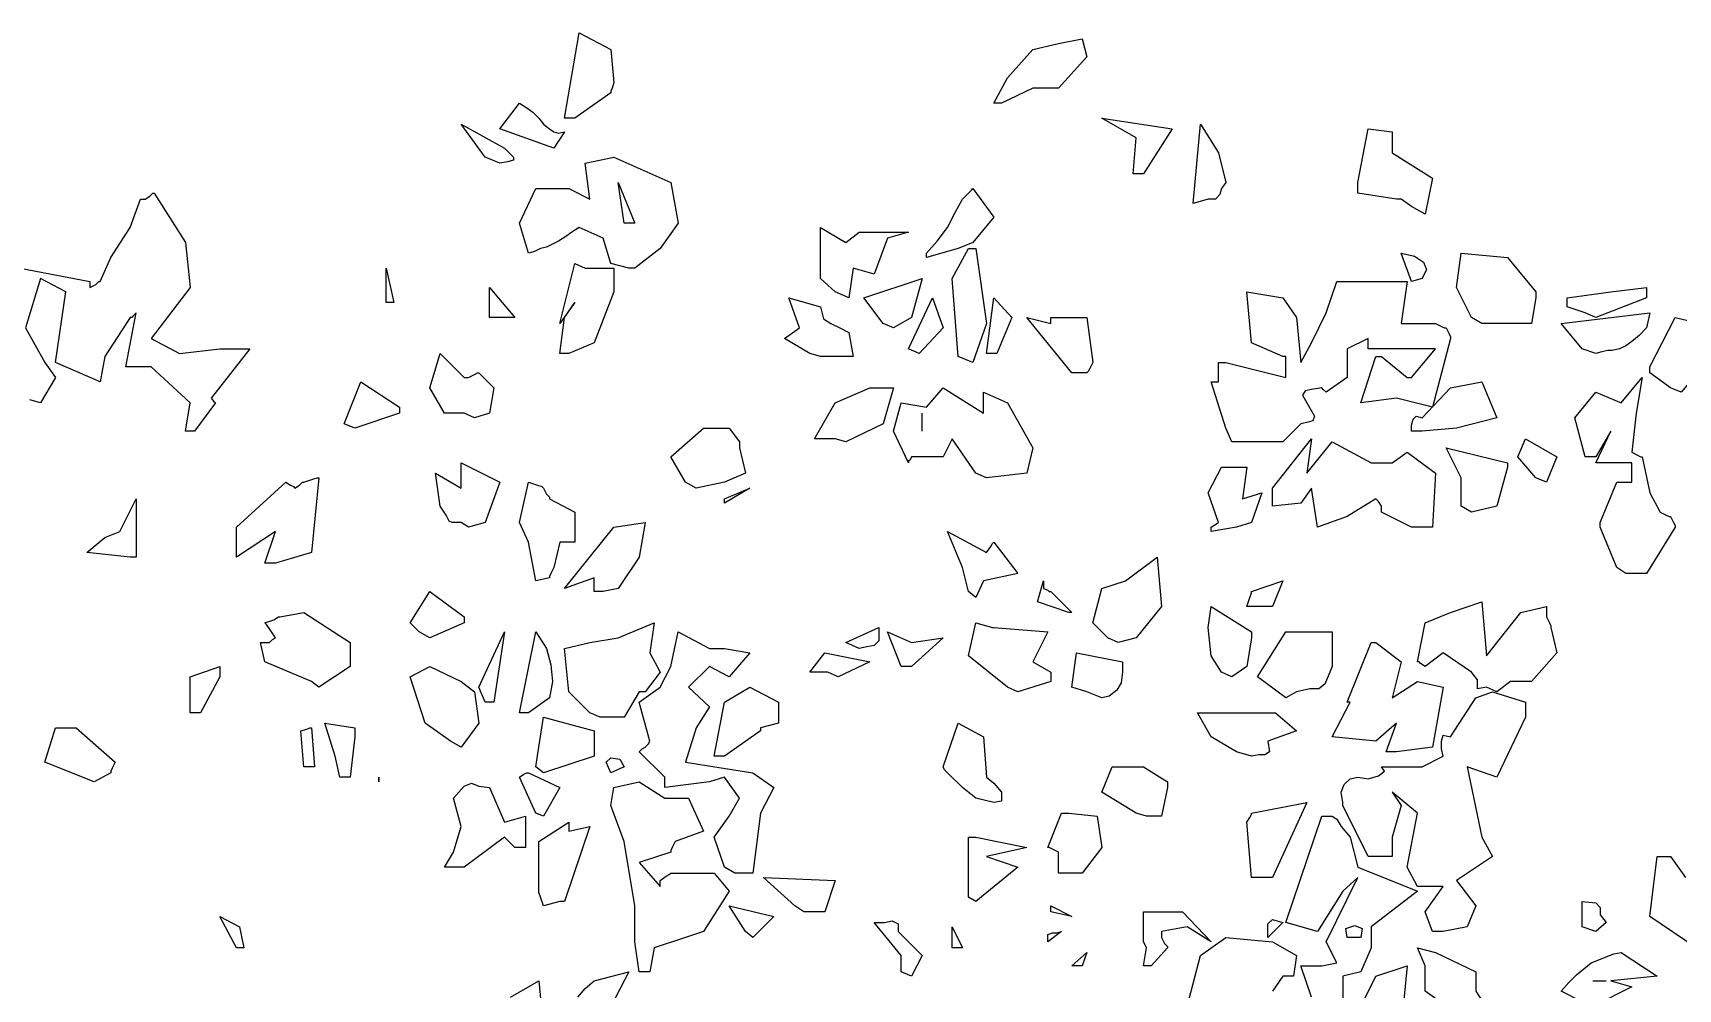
# Model space of a CAD drawing. Header units: millimetres. Extents: x 2810.5 to 2848.4, y 1624.4 to 1676.1.
# Drawn here: x 2826.741 to 2829.093, y 1662.523 to 1663.889 of the extents above; entities that cross this region are included whole.
import ezdxf

# ---------------------------------------------------------------- set-up
doc = ezdxf.new("R2010")
doc.units = ezdxf.units.MM
doc.layers.add('VERDE_ALBERI', color=104, linetype='Continuous')

msp = doc.modelspace()

# ---------------------------------------------------------------- linework, layer by layer
at = {"layer": 'VERDE_ALBERI', "linetype": 'ByBlock'}
for points in [[(2827.5006, 1663.7672), (2827.522, 1663.8891), (2827.5669, 1663.8656), (2827.5712, 1663.8185), (2827.5691, 1663.81), (2827.5669, 1663.8057), (2827.5669, 1663.8036), (2827.5669, 1663.8036), (2827.5155, 1663.7672), (2827.5006, 1663.7672)], [(2828.1146, 1663.7886), (2828.1339, 1663.825), (2828.1703, 1663.8656), (2828.2067, 1663.8742), (2828.2409, 1663.8806), (2828.2473, 1663.8549), (2828.2067, 1663.81), (2828.1703, 1663.81), (2828.1253, 1663.7886), (2828.1146, 1663.7886)], [(2827.4857, 1663.7243), (2827.4086, 1663.7522), (2827.4364, 1663.7886), (2827.4471, 1663.7821), (2827.4557, 1663.7757), (2827.4642, 1663.7672), (2827.4707, 1663.7586), (2827.4792, 1663.7522), (2827.4857, 1663.7479), (2827.4921, 1663.7457), (2827.5006, 1663.7479), (2827.4857, 1663.7243)], [(2827.3872, 1663.7115), (2827.3529, 1663.7586), (2827.415, 1663.7243), (2827.4278, 1663.7115), (2827.4278, 1663.7073), (2827.4193, 1663.7051), (2827.4086, 1663.703), (2827.3872, 1663.7115)], [(2828.3136, 1663.688), (2828.3179, 1663.7393), (2828.2687, 1663.7672), (2828.3693, 1663.7522), (2828.3286, 1663.688), (2828.3136, 1663.688)], [(2828.3993, 1663.6452), (2828.41, 1663.7586), (2828.4356, 1663.7179), (2828.4463, 1663.6752), (2828.4398, 1663.6666), (2828.4377, 1663.6581), (2828.4313, 1663.6516), (2828.4206, 1663.6516), (2828.3993, 1663.6452)], [(2828.6902, 1663.6516), (2828.6346, 1663.6602), (2828.6346, 1663.6688), (2828.6346, 1663.6731), (2828.6346, 1663.6752), (2828.6346, 1663.6752), (2828.6496, 1663.7522), (2828.6838, 1663.7479), (2828.6838, 1663.7179), (2828.7416, 1663.6816), (2828.7309, 1663.6302), (2828.7116, 1663.6409), (2828.6967, 1663.6516), (2828.6924, 1663.6516), (2828.6902, 1663.6516), (2828.6902, 1663.6516)], [(2827.5926, 1663.5532), (2827.5669, 1663.5596), (2827.5562, 1663.596), (2827.522, 1663.611), (2827.5113, 1663.6045), (2827.5027, 1663.5981), (2827.4921, 1663.5917), (2827.4835, 1663.5874), (2827.4749, 1663.5831), (2827.4664, 1663.581), (2827.4578, 1663.5767), (2827.4493, 1663.5746), (2827.4364, 1663.6174), (2827.46, 1663.6666), (2827.507, 1663.6666), (2827.5369, 1663.6516), (2827.5305, 1663.703), (2827.5712, 1663.7115), (2827.6526, 1663.6752), (2827.6633, 1663.6174), (2827.6376, 1663.581), (2827.6012, 1663.5532), (2827.5926, 1663.5532)], [(2826.9015, 1663.6516), (2826.9079, 1663.6559), (2826.9122, 1663.6602), (2826.9143, 1663.6602), (2826.9143, 1663.6602), (2826.9592, 1663.5896), (2826.9657, 1663.5254), (2826.91, 1663.4526), (2826.9507, 1663.4312), (2827.0084, 1663.4376), (2827.0512, 1663.4376), (2826.9956, 1663.367), (2826.9998, 1663.3627), (2827.002, 1663.3606), (2827.002, 1663.3606), (2826.9721, 1663.32), (2826.9592, 1663.32), (2826.9657, 1663.3606), (2826.91, 1663.412), (2826.8736, 1663.412), (2826.8886, 1663.489), (2826.8843, 1663.4847), (2826.8822, 1663.4826), (2826.8801, 1663.4826), (2826.8801, 1663.4826), (2826.8437, 1663.4269), (2826.8372, 1663.3905), (2826.7731, 1663.4184), (2826.788, 1663.519), (2826.7517, 1663.5382), (2826.7303, 1663.4676), (2826.7581, 1663.4184), (2826.7731, 1663.397), (2826.7517, 1663.3606), (2826.7367, 1663.3649)], [(2827.5862, 1663.6174), (2827.5776, 1663.6752), (2827.6012, 1663.6174), (2827.5862, 1663.6174)], [(2828.0184, 1663.5746), (2828.0333, 1663.5917), (2828.0483, 1663.611), (2828.059, 1663.6324), (2828.0697, 1663.6516), (2828.0782, 1663.6602), (2828.0825, 1663.6645), (2828.0846, 1663.6666), (2828.0846, 1663.6666), (2828.1146, 1663.626), (2828.0846, 1663.5896), (2828.0633, 1663.581), (2828.0184, 1663.5681), (2828.0184, 1663.5746)], [(2826.6875, 1663.5596), (2826.8222, 1663.5339), (2826.8222, 1663.5296), (2826.8222, 1663.5275), (2826.8222, 1663.5254), (2826.8222, 1663.5254), (2826.8308, 1663.5296), (2826.8351, 1663.5339), (2826.8372, 1663.5339), (2826.8372, 1663.5339), (2826.8522, 1663.5681), (2826.8801, 1663.611), (2826.895, 1663.6516), (2826.8993, 1663.6516), (2826.9015, 1663.6516), (2826.9015, 1663.6516)], [(2828.6902, 1663.6516), (2828.6902, 1663.6516), (2828.6902, 1663.6516), (2828.6902, 1663.6516)], [(2828.6902, 1663.6516), (2828.6902, 1663.6516), (2828.6902, 1663.6516)], [(2827.8879, 1663.519), (2827.8665, 1663.5382), (2827.8665, 1663.611), (2827.9028, 1663.5896), (2827.9221, 1663.6045), (2827.9563, 1663.6045), (2827.9927, 1663.6045), (2827.9627, 1663.596), (2827.9435, 1663.5446), (2827.9136, 1663.5532), (2827.9071, 1663.5104), (2827.8879, 1663.519)], [(2827.4942, 1663.4312), (2827.5006, 1663.4826), (2827.5155, 1663.504), (2827.4942, 1663.474), (2827.5155, 1663.5596), (2827.5305, 1663.5532), (2827.5712, 1663.5532), (2827.5712, 1663.519), (2827.5434, 1663.4462), (2827.507, 1663.4312), (2827.4942, 1663.4312)], [(2828.0633, 1663.4269), (2828.0548, 1663.5382), (2828.0782, 1663.581), (2828.0846, 1663.581), (2828.0868, 1663.581), (2828.0889, 1663.581), (2828.0889, 1663.581), (2828.1039, 1663.474), (2828.0846, 1663.4184), (2828.0633, 1663.4269)], [(2828.7116, 1663.5339), (2828.6967, 1663.5746), (2828.7159, 1663.5703), (2828.7288, 1663.5617), (2828.7331, 1663.551), (2828.7266, 1663.5382), (2828.7116, 1663.5339), (2828.7116, 1663.5339)], [(2828.7972, 1663.4826), (2828.7759, 1663.5254), (2828.7823, 1663.5746), (2828.8486, 1663.5681), (2828.8892, 1663.519), (2828.8892, 1663.5147), (2828.8892, 1663.5126), (2828.8892, 1663.5104), (2828.8892, 1663.5104), (2828.8828, 1663.474), (2828.8122, 1663.474), (2828.7972, 1663.4826)], [(2827.246, 1663.504), (2827.246, 1663.5532), (2827.2567, 1663.504), (2827.246, 1663.504)], [(2827.9563, 1663.474), (2827.9285, 1663.5104), (2828.0119, 1663.5382), (2827.997, 1663.4826), (2827.9713, 1663.4676), (2827.9563, 1663.474)], [(2827.415, 1663.4826), (2827.3936, 1663.4826), (2827.3936, 1663.5254), (2827.43, 1663.4826), (2827.4214, 1663.4826), (2827.4171, 1663.4826), (2827.415, 1663.4826)], [(2828.5276, 1663.4269), (2828.4827, 1663.4462), (2828.4762, 1663.519), (2828.5276, 1663.5104), (2828.5469, 1663.4826), (2828.5533, 1663.4184), (2828.5683, 1663.4462), (2828.5897, 1663.489), (2828.6046, 1663.5339), (2828.6389, 1663.5339), (2828.7052, 1663.5339), (2828.6967, 1663.474), (2828.7459, 1663.474), (2828.7545, 1663.4698), (2828.7587, 1663.4676), (2828.7609, 1663.4676), (2828.7609, 1663.4676), (2828.7652, 1663.4591), (2828.7673, 1663.4548), (2828.7673, 1663.4526), (2828.7673, 1663.4526), (2828.7416, 1663.3542), (2828.6902, 1663.367), (2828.6389, 1663.3606), (2828.6603, 1663.4269), (2828.6645, 1663.4269), (2828.6688, 1663.4269), (2828.6688, 1663.4269), (2828.7052, 1663.397), (2828.7095, 1663.397), (2828.7116, 1663.397), (2828.7116, 1663.397), (2828.7459, 1663.4376), (2828.7116, 1663.4376), (2828.6496, 1663.4376), (2828.6496, 1663.4462), (2828.6496, 1663.4505), (2828.6496, 1663.4526), (2828.6496, 1663.4526), (2828.6196, 1663.4376), (2828.6196, 1663.397), (2828.5897, 1663.3756), (2828.5854, 1663.3798), (2828.5833, 1663.382), (2828.5833, 1663.382), (2828.5683, 1663.3798), (2828.5597, 1663.3777), (2828.5555, 1663.3713), (2828.5619, 1663.3606), (2828.5726, 1663.3414), (2828.5704, 1663.335), (2828.564, 1663.3328), (2828.5533, 1663.3307), (2828.5276, 1663.305), (2828.4698, 1663.305), (2828.4548, 1663.305), (2828.4463, 1663.3243), (2828.4249, 1663.3905), (2828.4313, 1663.3905), (2828.4334, 1663.3905), (2828.4356, 1663.3905), (2828.4356, 1663.3905), (2828.4356, 1663.4184), (2828.442, 1663.4184), (2828.4441, 1663.4184), (2828.4463, 1663.4184), (2828.4463, 1663.4184), (2828.5319, 1663.397), (2828.5319, 1663.4269), (2828.5298, 1663.4269), (2828.5276, 1663.4269), (2828.5276, 1663.4269)], [(2828.7116, 1663.5339), (2828.7116, 1663.5339), (2828.7116, 1663.5339), (2828.7116, 1663.5339), (2828.7116, 1663.5339), (2828.7116, 1663.5339)], [(2828.7116, 1663.5339), (2828.7116, 1663.5339), (2828.7116, 1663.5339)], [(2828.9599, 1663.489), (2828.9342, 1663.4976), (2828.9342, 1663.504), (2828.9342, 1663.5083), (2828.9342, 1663.5104), (2828.9342, 1663.5104), (2828.9962, 1663.519), (2829.0476, 1663.5254), (2829.0476, 1663.5168), (2829.0476, 1663.5126), (2829.0476, 1663.5104), (2829.0476, 1663.5104), (2828.9748, 1663.4826), (2828.9599, 1663.489)], [(2827.8516, 1663.4312), (2827.8152, 1663.4526), (2827.8366, 1663.4676), (2827.8216, 1663.5104), (2827.8665, 1663.4976), (2827.8708, 1663.4805), (2827.8814, 1663.474), (2827.8943, 1663.4676), (2827.9071, 1663.4612), (2827.9136, 1663.4269), (2827.8665, 1663.4269), (2827.8516, 1663.4312)], [(2827.9927, 1663.4376), (2828.0269, 1663.5104), (2828.0419, 1663.4676), (2828.0077, 1663.4312), (2827.9927, 1663.4376), (2827.9927, 1663.4376)], [(2828.1039, 1663.4312), (2828.1146, 1663.5104), (2828.1403, 1663.4826), (2828.1189, 1663.4312), (2828.1039, 1663.4312)], [(2828.9556, 1663.4376), (2828.9256, 1663.474), (2829.0519, 1663.489), (2829.0476, 1663.4676), (2829.0369, 1663.4569), (2829.0262, 1663.4483), (2829.0176, 1663.4419), (2829.009, 1663.4376), (2828.9983, 1663.4355), (2828.9919, 1663.4355), (2828.9834, 1663.4334), (2828.9748, 1663.4312), (2828.9556, 1663.4376)], [(2827.415, 1663.4826), (2827.415, 1663.4826), (2827.415, 1663.4826), (2827.415, 1663.4826)], [(2827.415, 1663.4826), (2827.415, 1663.4826), (2827.415, 1663.4826)], [(2828.196, 1663.4826), (2828.2473, 1663.4826), (2828.2558, 1663.4184), (2828.2516, 1663.4098), (2828.2494, 1663.4055), (2828.2473, 1663.4034), (2828.2473, 1663.4034), (2828.2259, 1663.4034), (2828.1617, 1663.4826), (2828.196, 1663.474), (2828.196, 1663.4783), (2828.196, 1663.4826), (2828.196, 1663.4826)], [(2829.0519, 1663.412), (2829.0883, 1663.4826), (2829.1247, 1663.474), (2829.1247, 1663.4462), (2829.1332, 1663.4184), (2829.0968, 1663.3756), (2829.0818, 1663.382), (2829.0519, 1663.4034), (2829.0519, 1663.4077), (2829.0519, 1663.412), (2829.0519, 1663.412)], [(2827.3636, 1663.397), (2827.3722, 1663.4012), (2827.3765, 1663.4034), (2827.3786, 1663.4034), (2827.3786, 1663.4034), (2827.4, 1663.382), (2827.3936, 1663.3456), (2827.3722, 1663.3392), (2827.3572, 1663.3456), (2827.3294, 1663.3456), (2827.3081, 1663.382), (2827.323, 1663.4312), (2827.3572, 1663.397), (2827.3615, 1663.397), (2827.3636, 1663.397), (2827.3636, 1663.397)], [(2828.5276, 1663.4269), (2828.5276, 1663.4269), (2828.5276, 1663.4269), (2828.5276, 1663.4269)], [(2828.9812, 1663.1894), (2829.0048, 1663.2472), (2829.0262, 1663.2472), (2829.0262, 1663.275), (2828.9748, 1663.275), (2828.9962, 1663.32), (2828.9748, 1663.2836), (2828.9663, 1663.2836), (2828.962, 1663.2836), (2828.9599, 1663.2836), (2828.9599, 1663.2836), (2828.9449, 1663.3392), (2828.9748, 1663.3756), (2829.0112, 1663.3606), (2829.0412, 1663.397), (2829.0326, 1663.3456), (2829.0262, 1663.29), (2829.0347, 1663.2857), (2829.039, 1663.2836), (2829.0412, 1663.2836), (2829.0412, 1663.2836), (2829.0519, 1663.2322), (2829.0669, 1663.2044), (2829.0754, 1663.2001), (2829.0797, 1663.198), (2829.0818, 1663.198), (2829.0818, 1663.198), (2829.0861, 1663.1894), (2829.0883, 1663.1851), (2829.0883, 1663.183), (2829.0883, 1663.183), (2829.0476, 1663.1167), (2829.0176, 1663.1167), (2829.0048, 1663.1253), (2828.9812, 1663.183), (2828.9812, 1663.1872), (2828.9812, 1663.1894), (2828.9812, 1663.1894)], [(2827.186, 1663.3307), (2827.2096, 1663.3905), (2827.2652, 1663.3542), (2827.2652, 1663.3499), (2827.2652, 1663.3478), (2827.2652, 1663.3456), (2827.2652, 1663.3456), (2827.201, 1663.3243), (2827.186, 1663.3307), (2827.186, 1663.3307)], [(2827.8879, 1663.3093), (2827.858, 1663.3093), (2827.8879, 1663.3606), (2827.9371, 1663.382), (2827.9713, 1663.382), (2827.9563, 1663.3307), (2827.9028, 1663.305), (2827.8879, 1663.3093)], [(2828.0889, 1663.26), (2828.0548, 1663.3093), (2828.0419, 1663.2836), (2827.997, 1663.2836), (2827.9948, 1663.2793), (2827.9927, 1663.2772), (2827.9927, 1663.275), (2827.9927, 1663.275), (2827.9713, 1663.32), (2827.982, 1663.3606), (2828.0184, 1663.3542), (2828.0419, 1663.382), (2828.0996, 1663.3456), (2828.0996, 1663.3756), (2828.1339, 1663.3606), (2828.1703, 1663.2964), (2828.1617, 1663.26), (2828.1039, 1663.2536), (2828.0889, 1663.26)], [(2828.5833, 1663.382), (2828.5833, 1663.382), (2828.5833, 1663.382), (2828.5833, 1663.382)], [(2828.7116, 1663.32), (2828.7116, 1663.3286), (2828.7138, 1663.3371), (2828.7181, 1663.3414), (2828.7266, 1663.3392), (2828.7673, 1663.382), (2828.8122, 1663.3905), (2828.8336, 1663.3392), (2828.7759, 1663.3243), (2828.7266, 1663.32), (2828.7116, 1663.32)], [(2827.6739, 1663.2472), (2827.6526, 1663.2836), (2827.6996, 1663.3243), (2827.736, 1663.3243), (2827.7509, 1663.305), (2827.7509, 1663.3007), (2827.7509, 1663.2986), (2827.7509, 1663.2964), (2827.7509, 1663.2964), (2827.7595, 1663.26), (2827.7295, 1663.2472), (2827.6889, 1663.2386), (2827.6739, 1663.2472)], [(2828.0119, 1663.32), (2828.0119, 1663.3456)], [(2828.6688, 1663.2129), (2828.6645, 1663.2194), (2828.6624, 1663.2215), (2828.6603, 1663.2236), (2828.6603, 1663.2236), (2828.6196, 1663.198), (2828.5769, 1663.183), (2828.5683, 1663.2386), (2828.5533, 1663.2172), (2828.5126, 1663.2129), (2828.5126, 1663.2386), (2828.5683, 1663.3093), (2828.5619, 1663.26), (2828.5982, 1663.305), (2828.6538, 1663.275), (2828.6838, 1663.275), (2828.7052, 1663.29), (2828.7459, 1663.26), (2828.7416, 1663.183), (2828.7266, 1663.183), (2828.7116, 1663.183), (2828.6688, 1663.2044), (2828.6688, 1663.2087), (2828.6688, 1663.2129), (2828.6688, 1663.2129)], [(2828.8892, 1663.2536), (2828.8636, 1663.2836), (2828.8743, 1663.3093), (2828.9192, 1663.2836), (2828.9042, 1663.2472), (2828.8892, 1663.2536)], [(2828.7823, 1663.2129), (2828.7823, 1663.2536), (2828.7609, 1663.2964), (2828.8486, 1663.275), (2828.8486, 1663.2707), (2828.8486, 1663.2686), (2828.8486, 1663.2686), (2828.8336, 1663.2129), (2828.7972, 1663.2044), (2828.7823, 1663.2129), (2828.7823, 1663.2129)], [(2827.0726, 1663.1317), (2827.0876, 1663.1766), (2827.032, 1663.1402), (2827.032, 1663.183), (2827.1026, 1663.2472), (2827.109, 1663.2429), (2827.1133, 1663.2408), (2827.1155, 1663.2386), (2827.1155, 1663.2386), (2827.1219, 1663.2429), (2827.1262, 1663.2472), (2827.1283, 1663.2472), (2827.1283, 1663.2472), (2827.1411, 1663.2515), (2827.1475, 1663.2536), (2827.1497, 1663.2536), (2827.1497, 1663.2536), (2827.139, 1663.1467), (2827.0876, 1663.1317), (2827.0726, 1663.1317)], [(2827.3529, 1663.1894), (2827.3401, 1663.1894), (2827.3358, 1663.1915), (2827.3315, 1663.2001), (2827.323, 1663.2129), (2827.3166, 1663.26), (2827.3529, 1663.2386), (2827.3529, 1663.275), (2827.4086, 1663.2472), (2827.3872, 1663.1894), (2827.3636, 1663.183), (2827.3529, 1663.1894)], [(2828.4249, 1663.183), (2828.4356, 1663.1894), (2828.4206, 1663.2322), (2828.4398, 1663.2686), (2828.4762, 1663.2686), (2828.4698, 1663.2236), (2828.4976, 1663.2322), (2828.4827, 1663.1894), (2828.4612, 1663.183), (2828.4249, 1663.1766), (2828.4249, 1663.183)], [(2827.46, 1663.106), (2827.4493, 1663.1616), (2827.4364, 1663.1894), (2827.4493, 1663.2472), (2827.4621, 1663.2429), (2827.4685, 1663.2408), (2827.4707, 1663.2386), (2827.4707, 1663.2386), (2827.4749, 1663.2301), (2827.4792, 1663.2258), (2827.4792, 1663.2236), (2827.4792, 1663.2236), (2827.5155, 1663.2044), (2827.5155, 1663.1616), (2827.5027, 1663.1616), (2827.4963, 1663.1616), (2827.4942, 1663.1616), (2827.4942, 1663.1616), (2827.4857, 1663.1253), (2827.4814, 1663.1167), (2827.4792, 1663.1124), (2827.4792, 1663.1103), (2827.4792, 1663.1103), (2827.46, 1663.106)], [(2827.7295, 1663.2236), (2827.7659, 1663.2386), (2827.7295, 1663.2172), (2827.7295, 1663.2236)], [(2826.8801, 1663.1402), (2826.818, 1663.1467), (2826.8437, 1663.168), (2826.8651, 1663.1766), (2826.8886, 1663.2236), (2826.8886, 1663.1402), (2826.8801, 1663.1402)], [(2828.6688, 1663.2129), (2828.6688, 1663.2129), (2828.6688, 1663.2129), (2828.6688, 1663.2129)], [(2828.6688, 1663.2129), (2828.6688, 1663.2129), (2828.6688, 1663.2129)], [(2828.7823, 1663.2129), (2828.7823, 1663.2129), (2828.7823, 1663.2129), (2828.7823, 1663.2129), (2828.7823, 1663.2129), (2828.7823, 1663.2129)], [(2827.5434, 1663.091), (2827.5434, 1663.1103), (2827.5006, 1663.0953), (2827.5712, 1663.183), (2827.6162, 1663.1894), (2827.6076, 1663.1402), (2827.5776, 1663.0953), (2827.5562, 1663.091), (2827.5434, 1663.091)], [(2828.0782, 1663.091), (2828.0697, 1663.1253), (2828.0483, 1663.1766), (2828.1039, 1663.1467), (2828.1103, 1663.1552), (2828.1125, 1663.1595), (2828.1146, 1663.1616), (2828.1146, 1663.1616), (2828.1489, 1663.1167), (2828.0996, 1663.106), (2828.0889, 1663.0824), (2828.0782, 1663.091)], [(2828.2772, 1663.0246), (2828.2558, 1663.046), (2828.2687, 1663.0953), (2828.3029, 1663.106), (2828.3479, 1663.1402), (2828.3543, 1663.0696), (2828.3179, 1663.0246), (2828.2922, 1663.0182), (2828.2772, 1663.0246)], [(2827.2931, 1663.0332), (2827.2802, 1663.046), (2827.3081, 1663.091), (2827.3572, 1663.0546), (2827.3572, 1663.0503), (2827.3572, 1663.0482), (2827.3572, 1663.046), (2827.3572, 1663.046), (2827.3081, 1663.0246), (2827.2931, 1663.0332)], [(2828.2217, 1663.061), (2828.1767, 1663.076), (2828.1853, 1663.106), (2828.1853, 1663.0996), (2828.1853, 1663.0974), (2828.1853, 1663.0953), (2828.1853, 1663.0953), (2828.1917, 1663.0931), (2828.1938, 1663.091), (2828.196, 1663.091), (2828.196, 1663.091), (2828.2259, 1663.061), (2828.2217, 1663.061)], [(2828.4976, 1663.0696), (2828.4762, 1663.0696), (2828.4805, 1663.0824), (2828.4827, 1663.0889), (2828.4827, 1663.091), (2828.4827, 1663.091), (2828.5276, 1663.106), (2828.5126, 1663.0696), (2828.4976, 1663.0696)], [(2828.4398, 1662.9755), (2828.4249, 1662.999), (2828.4206, 1663.0396), (2828.4249, 1663.0696), (2828.4827, 1663.0332), (2828.4827, 1663.0289), (2828.4827, 1663.0268), (2828.4827, 1663.0246), (2828.4827, 1663.0246), (2828.4762, 1662.984), (2828.4548, 1662.9691), (2828.4398, 1662.9755)], [(2828.8186, 1662.9541), (2828.8058, 1662.9519), (2828.8058, 1662.9584), (2828.8058, 1662.9648), (2828.7972, 1662.9755), (2828.7566, 1663.0032), (2828.7309, 1662.984), (2828.7245, 1662.9883), (2828.7224, 1662.9904), (2828.7202, 1662.9904), (2828.7202, 1662.9904), (2828.7309, 1663.046), (2828.7673, 1663.061), (2828.8122, 1663.076), (2828.8186, 1662.999), (2828.8678, 1663.061), (2828.9042, 1663.0696), (2828.9042, 1663.061), (2828.9042, 1663.0567), (2828.9042, 1663.0546), (2828.9042, 1663.0546), (2828.9085, 1663.046), (2828.9107, 1663.0418), (2828.9107, 1663.0396), (2828.9107, 1663.0396), (2828.9192, 1663.0032), (2828.8828, 1662.9626), (2828.8529, 1662.9626), (2828.8336, 1662.9477), (2828.8186, 1662.9541)], [(2827.0876, 1663.0246), (2827.0791, 1663.0375), (2827.0748, 1663.0439), (2827.0726, 1663.046), (2827.0726, 1663.046), (2827.0855, 1663.0503), (2827.0919, 1663.0546), (2827.0941, 1663.0546), (2827.0941, 1663.0546), (2827.1283, 1663.061), (2827.1946, 1663.0182), (2827.1946, 1662.984), (2827.1497, 1662.9541), (2827.139, 1662.9626), (2827.0726, 1662.9904), (2827.0662, 1663.0182), (2827.0726, 1663.0182), (2827.0769, 1663.0182), (2827.0791, 1663.0182), (2827.0791, 1663.0182), (2827.0833, 1663.0225), (2827.0876, 1663.0246), (2827.0876, 1663.0246)], [(2827.5369, 1662.9177), (2827.507, 1662.9477), (2827.5006, 1663.0096), (2827.5369, 1663.0182), (2827.5776, 1663.0246), (2827.629, 1663.046), (2827.6226, 1663.0032), (2827.6376, 1662.9755), (2827.6162, 1662.9477), (2827.6119, 1662.9477), (2827.6097, 1662.9477), (2827.6076, 1662.9477), (2827.6076, 1662.9477), (2827.5862, 1662.9113), (2827.5519, 1662.9113), (2827.5369, 1662.9177)], [(2828.1339, 1662.9541), (2828.0782, 1662.999), (2828.0889, 1663.046), (2828.1039, 1663.0418), (2828.1125, 1663.0396), (2828.1146, 1663.0396), (2828.1146, 1663.0396), (2828.1917, 1663.0332), (2828.1703, 1662.9904), (2828.196, 1662.9755), (2828.196, 1662.9691), (2828.196, 1662.9648), (2828.196, 1662.9626), (2828.196, 1662.9626), (2828.1489, 1662.9477), (2828.1339, 1662.9541), (2828.1339, 1662.9541)], [(2827.0876, 1663.0246), (2827.0876, 1663.0246), (2827.0876, 1663.0246), (2827.0876, 1663.0246)], [(2827.0876, 1663.0246), (2827.0876, 1663.0246), (2827.0876, 1663.0246)], [(2827.3872, 1662.9327), (2827.3786, 1662.9541), (2827.415, 1663.0332), (2827.4, 1662.9327), (2827.3872, 1662.9327)], [(2827.4364, 1662.9177), (2827.46, 1663.0332), (2827.4749, 1663.0096), (2827.4814, 1662.9862), (2827.4835, 1662.9626), (2827.4792, 1662.9391), (2827.4493, 1662.9177), (2827.4364, 1662.9177), (2827.4364, 1662.9177)], [(2827.7295, 1662.6973), (2827.7145, 1662.7401), (2827.736, 1662.7701), (2827.7509, 1662.7957), (2827.7295, 1662.8256), (2827.7081, 1662.8192), (2827.644, 1662.8107), (2827.644, 1662.8192), (2827.644, 1662.8235), (2827.644, 1662.8256), (2827.644, 1662.8256), (2827.6076, 1662.862), (2827.6119, 1662.8663), (2827.6162, 1662.8684), (2827.6162, 1662.8684), (2827.6204, 1662.8727), (2827.6226, 1662.877), (2827.6226, 1662.877), (2827.6076, 1662.9327), (2827.6376, 1662.9541), (2827.6526, 1662.984), (2827.6633, 1663.0332), (2827.7081, 1663.0096), (2827.7295, 1663.0096), (2827.7659, 1663.0032), (2827.736, 1662.9691), (2827.7081, 1662.984), (2827.6782, 1662.9541), (2827.7081, 1662.9262), (2827.6889, 1662.8963), (2827.6739, 1662.847), (2827.7702, 1662.832), (2827.8002, 1662.8107), (2827.7809, 1662.7743), (2827.7702, 1662.6887), (2827.7445, 1662.6887), (2827.7295, 1662.6973), (2827.7295, 1662.6973)], [(2827.9028, 1663.0182), (2827.9499, 1663.0396), (2827.9499, 1663.0203), (2827.9435, 1663.0139), (2827.9328, 1663.0118), (2827.9221, 1663.0096), (2827.9028, 1663.0182), (2827.9028, 1663.0182)], [(2827.982, 1662.984), (2827.9627, 1663.0332), (2827.997, 1663.0182), (2828.0419, 1663.0246), (2827.997, 1662.984), (2827.982, 1662.984)], [(2828.5426, 1663.0332), (2828.5982, 1663.0332), (2828.5982, 1662.984), (2828.5876, 1662.9584), (2828.579, 1662.9519), (2828.5662, 1662.9519), (2828.5469, 1662.9477), (2828.5319, 1662.9391), (2828.4912, 1662.9691), (2828.5319, 1663.0332), (2828.5383, 1663.0332), (2828.5405, 1663.0332), (2828.5426, 1663.0332)], [(2828.6196, 1662.9327), (2828.6538, 1663.0182), (2828.6581, 1663.0182), (2828.6603, 1663.0182), (2828.6603, 1663.0182), (2828.6967, 1662.9904), (2828.6838, 1662.9391), (2828.7202, 1662.9626), (2828.7566, 1662.9541), (2828.7416, 1662.8684), (2828.6902, 1662.862), (2828.6752, 1662.862), (2828.6902, 1662.9027), (2828.6603, 1662.877), (2828.5982, 1662.8834), (2828.6239, 1662.9327), (2828.6217, 1662.9327), (2828.6196, 1662.9327), (2828.6196, 1662.9327)], [(2827.8772, 1662.9755), (2827.8516, 1662.9755), (2827.8729, 1663.0032), (2827.9371, 1662.9904), (2827.8921, 1662.9691), (2827.8772, 1662.9755)], [(2828.2473, 1662.9477), (2828.2259, 1662.9541), (2828.2324, 1663.0032), (2828.2986, 1662.9904), (2828.2986, 1662.9819), (2828.2986, 1662.9776), (2828.2986, 1662.9755), (2828.2986, 1662.9755), (2828.2965, 1662.9605), (2828.2901, 1662.9498), (2828.2794, 1662.9412), (2828.2687, 1662.9391), (2828.2473, 1662.9477)], [(2826.9657, 1662.9177), (2826.9657, 1662.9691), (2827.0084, 1662.984), (2827.0084, 1662.9755), (2827.0084, 1662.9712), (2827.0084, 1662.9691), (2827.0084, 1662.9691), (2826.9806, 1662.9177), (2826.9657, 1662.9177)], [(2827.3379, 1662.877), (2827.3016, 1662.9027), (2827.2802, 1662.9691), (2827.3081, 1662.984), (2827.3529, 1662.9626), (2827.3722, 1662.9477), (2827.3786, 1662.9027), (2827.3529, 1662.8684), (2827.3379, 1662.877)], [(2827.7809, 1662.892), (2827.7295, 1662.8556), (2827.7145, 1662.8556), (2827.7295, 1662.9327), (2827.7659, 1662.9541), (2827.8066, 1662.9327), (2827.8066, 1662.9027), (2827.7809, 1662.8963), (2827.7809, 1662.8941), (2827.7809, 1662.892), (2827.7809, 1662.892)], [(2828.1339, 1662.9541), (2828.1339, 1662.9541), (2828.1339, 1662.9541), (2828.1339, 1662.9541), (2828.1339, 1662.9541), (2828.1339, 1662.9541)], [(2828.1339, 1662.9541), (2828.1339, 1662.9541), (2828.1339, 1662.9541)], [(2828.6132, 1662.7893), (2828.611, 1662.8043), (2828.6153, 1662.815), (2828.6239, 1662.8235), (2828.6346, 1662.8256), (2828.6496, 1662.8235), (2828.6645, 1662.8278), (2828.6731, 1662.8342), (2828.6688, 1662.8406), (2828.7266, 1662.8406), (2828.7566, 1662.8556), (2828.7545, 1662.8663), (2828.7545, 1662.877), (2828.7566, 1662.8856), (2828.7673, 1662.8834), (2828.8036, 1662.9391), (2828.8272, 1662.9477), (2828.8743, 1662.9327), (2828.8743, 1662.9113), (2828.8336, 1662.8256), (2828.7908, 1662.8406), (2828.8122, 1662.7401), (2828.8272, 1662.7122), (2828.7759, 1662.678), (2828.8036, 1662.6416), (2828.7908, 1662.6117), (2828.7566, 1662.6053), (2828.7416, 1662.6053), (2828.7309, 1662.6331), (2828.7566, 1662.6694), (2828.7202, 1662.6694), (2828.7052, 1662.6973), (2828.7202, 1662.7743), (2828.6838, 1662.8043), (2828.6967, 1662.785), (2828.6838, 1662.7401), (2828.6838, 1662.7122), (2828.6496, 1662.7122), (2828.6132, 1662.785), (2828.6132, 1662.7872), (2828.6132, 1662.7893), (2828.6132, 1662.7893)], [(2827.1796, 1662.8256), (2827.1732, 1662.8556), (2827.1582, 1662.9027), (2827.201, 1662.8963), (2827.201, 1662.8898), (2827.201, 1662.8856), (2827.201, 1662.8834), (2827.201, 1662.8834), (2827.1946, 1662.8256), (2827.1796, 1662.8256)], [(2827.46, 1662.8406), (2827.4642, 1662.8684), (2827.4707, 1662.9113), (2827.5434, 1662.892), (2827.5434, 1662.8556), (2827.4707, 1662.832), (2827.46, 1662.8406)], [(2828.0419, 1662.8406), (2828.0633, 1662.9027), (2828.0996, 1662.8834), (2828.1039, 1662.8256), (2828.1146, 1662.8171), (2828.1253, 1662.8043), (2828.1253, 1662.7915), (2828.1146, 1662.7893), (2828.0889, 1662.7957), (2828.0697, 1662.8107), (2828.0483, 1662.832), (2828.0441, 1662.8363), (2828.0419, 1662.8406), (2828.0419, 1662.8406)], [(2828.4612, 1662.862), (2828.4249, 1662.8834), (2828.4057, 1662.9177), (2828.5169, 1662.9177), (2828.5469, 1662.892), (2828.5062, 1662.877), (2828.5084, 1662.862), (2828.5019, 1662.8577), (2828.4934, 1662.8577), (2828.4827, 1662.8556), (2828.4612, 1662.862)], [(2826.8287, 1662.8192), (2826.7581, 1662.847), (2826.7731, 1662.8963), (2826.803, 1662.8963), (2826.8586, 1662.847), (2826.8544, 1662.8385), (2826.8522, 1662.8342), (2826.8522, 1662.832), (2826.8522, 1662.832), (2826.8287, 1662.8192)], [(2827.1283, 1662.8406), (2827.124, 1662.892), (2827.1326, 1662.8941), (2827.1369, 1662.8963), (2827.139, 1662.8963), (2827.139, 1662.8963), (2827.1433, 1662.8406), (2827.1283, 1662.8406)], [(2827.6226, 1662.877), (2827.6226, 1662.877), (2827.6226, 1662.877), (2827.6226, 1662.877)], [(2827.7809, 1662.892), (2827.7809, 1662.892), (2827.7809, 1662.892), (2827.7809, 1662.892)], [(2827.7809, 1662.892), (2827.7809, 1662.892), (2827.7809, 1662.892)], [(2827.5669, 1662.832), (2827.5605, 1662.847), (2827.5669, 1662.8535), (2827.5798, 1662.8513), (2827.5862, 1662.8406), (2827.5669, 1662.832)], [(2827.46, 1662.7743), (2827.4364, 1662.8256), (2827.4428, 1662.8299), (2827.4471, 1662.832), (2827.4493, 1662.832), (2827.4493, 1662.832), (2827.4942, 1662.8107), (2827.4707, 1662.7701), (2827.46, 1662.7743)], [(2828.3179, 1662.7743), (2828.2687, 1662.8043), (2828.2836, 1662.8406), (2828.3286, 1662.8406), (2828.3629, 1662.8192), (2828.3629, 1662.815), (2828.3629, 1662.8128), (2828.3629, 1662.8107), (2828.3629, 1662.8107), (2828.3543, 1662.7701), (2828.3329, 1662.7701), (2828.3179, 1662.7743)], [(2827.2353, 1662.8256), (2827.2353, 1662.8192), (2827.2353, 1662.8256)], [(2827.3529, 1662.6973), (2827.3294, 1662.6973), (2827.3422, 1662.7187), (2827.3529, 1662.7551), (2827.3422, 1662.7957), (2827.3572, 1662.8128), (2827.3679, 1662.8171), (2827.3786, 1662.8128), (2827.3936, 1662.8107), (2827.415, 1662.7615), (2827.445, 1662.7701), (2827.445, 1662.7251), (2827.4364, 1662.7251), (2827.4321, 1662.7251), (2827.43, 1662.7251), (2827.43, 1662.7251), (2827.4214, 1662.7337), (2827.4171, 1662.7379), (2827.415, 1662.7401), (2827.415, 1662.7401), (2827.3572, 1662.6973), (2827.3551, 1662.6973), (2827.3529, 1662.6973)], [(2827.6376, 1662.678), (2827.6461, 1662.6844), (2827.6504, 1662.6866), (2827.6526, 1662.6887), (2827.6526, 1662.6887), (2827.7145, 1662.6887), (2827.736, 1662.663), (2827.6996, 1662.6053), (2827.6739, 1662.5967), (2827.629, 1662.5817), (2827.6226, 1662.5475), (2827.6076, 1662.5475), (2827.6012, 1662.5903), (2827.6012, 1662.6416), (2827.5862, 1662.7337), (2827.5669, 1662.785), (2827.5712, 1662.8107), (2827.6076, 1662.8192), (2827.644, 1662.7957), (2827.6782, 1662.7957), (2827.6996, 1662.7486), (2827.659, 1662.7337), (2827.6547, 1662.7251), (2827.6526, 1662.7208), (2827.6526, 1662.7187), (2827.6526, 1662.7187), (2827.6076, 1662.7037), (2827.6376, 1662.6694), (2827.6376, 1662.6737), (2827.6376, 1662.678), (2827.6376, 1662.678)], [(2828.5062, 1662.6823), (2828.4827, 1662.6823), (2828.4762, 1662.7615), (2828.4805, 1662.7679), (2828.4827, 1662.7722), (2828.4827, 1662.7743), (2828.4827, 1662.7743), (2828.5619, 1662.7893), (2828.5126, 1662.6823), (2828.5084, 1662.6823), (2828.5062, 1662.6823)], [(2828.6132, 1662.7893), (2828.6132, 1662.7893), (2828.6132, 1662.7893), (2828.6132, 1662.7893)], [(2828.6132, 1662.7893), (2828.6132, 1662.7893), (2828.6132, 1662.7893)], [(2827.4707, 1662.6416), (2827.4664, 1662.6544), (2827.4642, 1662.6609), (2827.4642, 1662.663), (2827.4642, 1662.7337), (2827.507, 1662.7615), (2827.507, 1662.7551), (2827.507, 1662.7508), (2827.507, 1662.7486), (2827.507, 1662.7486), (2827.5369, 1662.7551), (2827.5006, 1662.648), (2827.4963, 1662.648), (2827.4942, 1662.648), (2827.4942, 1662.648), (2827.4707, 1662.6416), (2827.4707, 1662.6416)], [(2828.2067, 1662.6887), (2828.2067, 1662.7187), (2828.1981, 1662.723), (2828.1938, 1662.7251), (2828.1917, 1662.7251), (2828.1917, 1662.7251), (2828.211, 1662.7743), (2828.2174, 1662.7743), (2828.2195, 1662.7743), (2828.2217, 1662.7743), (2828.2217, 1662.7743), (2828.2622, 1662.7701), (2828.2687, 1662.7251), (2828.2409, 1662.6887), (2828.2217, 1662.6887), (2828.2067, 1662.6887)], [(2828.5683, 1662.5111), (2828.5533, 1662.5561), (2828.5833, 1662.5561), (2828.6046, 1662.5603), (2828.5897, 1662.5903), (2828.6346, 1662.6823), (2828.6132, 1662.663), (2828.5769, 1662.6053), (2828.5319, 1662.6181), (2828.5833, 1662.7701), (2828.5982, 1662.7701), (2828.6046, 1662.7658), (2828.611, 1662.7551), (2828.6239, 1662.7401), (2828.6346, 1662.6973), (2828.7202, 1662.663), (2828.6538, 1662.6117), (2828.6538, 1662.5817), (2828.6389, 1662.5475), (2828.6132, 1662.5411), (2828.6132, 1662.4982)], [(2828.0782, 1662.6544), (2828.0782, 1662.6887), (2828.0782, 1662.7401), (2828.0846, 1662.7401), (2828.0868, 1662.7401), (2828.0889, 1662.7401), (2828.0889, 1662.7401), (2828.1617, 1662.7251), (2828.1039, 1662.7122), (2828.1489, 1662.6973), (2828.0889, 1662.648), (2828.0782, 1662.6544)], [(2829.1182, 1662.5817), (2829.0519, 1662.6267), (2829.0626, 1662.7122), (2829.0733, 1662.7122), (2829.0797, 1662.7122), (2829.0818, 1662.7122), (2829.0818, 1662.7122), (2829.1032, 1662.6823)], [(2827.3529, 1662.6973), (2827.3529, 1662.6973), (2827.3529, 1662.6973), (2827.3529, 1662.6973), (2827.3529, 1662.6973)], [(2827.3529, 1662.6973), (2827.3529, 1662.6973), (2827.3529, 1662.6973)], [(2827.7295, 1662.6973), (2827.7295, 1662.6973), (2827.7295, 1662.6973), (2827.7295, 1662.6973), (2827.7295, 1662.6973), (2827.7295, 1662.6973)], [(2827.8302, 1662.6416), (2827.7852, 1662.6823), (2827.8879, 1662.678), (2827.8729, 1662.6331), (2827.843, 1662.6331), (2827.8302, 1662.6416)], [(2828.5062, 1662.6823), (2828.5062, 1662.6823), (2828.5062, 1662.6823), (2828.5062, 1662.6823), (2828.5062, 1662.6823)], [(2828.5062, 1662.6823), (2828.5062, 1662.6823), (2828.5062, 1662.6823)], [(2827.4707, 1662.6416), (2827.4707, 1662.6416), (2827.4707, 1662.6416), (2827.4707, 1662.6416), (2827.4707, 1662.6416), (2827.4707, 1662.6416)], [(2827.4942, 1662.648), (2827.4942, 1662.648), (2827.4942, 1662.648), (2827.4942, 1662.648)], [(2827.7595, 1662.6053), (2827.736, 1662.6416), (2827.8002, 1662.6267), (2827.7702, 1662.5967), (2827.7595, 1662.6053)], [(2828.196, 1662.6416), (2828.2259, 1662.6267), (2828.196, 1662.6331), (2828.196, 1662.6416)], [(2828.9748, 1662.6053), (2828.9556, 1662.6117), (2828.9556, 1662.648), (2828.9748, 1662.6459), (2828.9812, 1662.6395), (2828.9812, 1662.6288), (2828.9898, 1662.6181), (2828.9748, 1662.6053)], [(2827.032, 1662.5817), (2827.0084, 1662.6267), (2827.0362, 1662.6117), (2827.0427, 1662.5817), (2827.032, 1662.5817)], [(2827.982, 1662.5475), (2827.982, 1662.5603), (2827.982, 1662.5689), (2827.982, 1662.571), (2827.982, 1662.571), (2827.9435, 1662.6181), (2827.9584, 1662.6181), (2827.9691, 1662.6203), (2827.9777, 1662.616), (2827.9777, 1662.6053), (2828.0119, 1662.571), (2827.997, 1662.5411), (2827.982, 1662.5475), (2827.982, 1662.5475)], [(2828.3286, 1662.5903), (2828.3286, 1662.6331), (2828.3843, 1662.6331), (2828.4249, 1662.5903), (2828.3907, 1662.6117), (2828.3543, 1662.6053), (2828.3543, 1662.601), (2828.3543, 1662.5989), (2828.3543, 1662.5967), (2828.3543, 1662.5967), (2828.3586, 1662.5882), (2828.3629, 1662.5839), (2828.3629, 1662.5817), (2828.3629, 1662.5817), (2828.3393, 1662.5561), (2828.3286, 1662.5561), (2828.3329, 1662.5817), (2828.3307, 1662.586), (2828.3286, 1662.5903), (2828.3286, 1662.5903)], [(2828.5062, 1662.5967), (2828.5062, 1662.6053), (2828.5062, 1662.616), (2828.5126, 1662.6224), (2828.5276, 1662.6181), (2828.5062, 1662.5967)], [(2828.0548, 1662.5817), (2828.0548, 1662.6117), (2828.0697, 1662.5817), (2828.0548, 1662.5817)], [(2828.1917, 1662.5903), (2828.1917, 1662.601), (2828.1981, 1662.6032), (2828.2045, 1662.6032), (2828.211, 1662.6053), (2828.1917, 1662.5903)], [(2828.3907, 1662.4982), (2828.41, 1662.571), (2828.4463, 1662.5967), (2828.5126, 1662.5903), (2828.5469, 1662.571), (2828.5426, 1662.5411), (2828.534, 1662.5411), (2828.5298, 1662.5411), (2828.5276, 1662.5411), (2828.5276, 1662.5411), (2828.5126, 1662.5197)], [(2828.6196, 1662.5967), (2828.6174, 1662.6096), (2828.6303, 1662.6139), (2828.641, 1662.6096), (2828.6389, 1662.5967), (2828.6196, 1662.5967)], [(2828.2259, 1662.5561), (2828.2473, 1662.5753), (2828.2409, 1662.5561), (2828.2259, 1662.5561)], [(2828.7823, 1662.4833), (2828.7309, 1662.5197), (2828.7309, 1662.5561), (2828.7202, 1662.5817), (2828.7459, 1662.5753), (2828.8036, 1662.5475), (2828.8036, 1662.5197), (2828.8272, 1662.4833), (2828.7972, 1662.4833), (2828.7823, 1662.4833)], [(2828.9556, 1662.5047), (2828.9256, 1662.5197), (2828.9364, 1662.5325), (2828.9471, 1662.5432), (2828.9577, 1662.5518), (2828.9684, 1662.5603), (2828.9791, 1662.5646), (2828.9898, 1662.5689), (2829.0005, 1662.5732), (2829.0112, 1662.5753), (2829.0626, 1662.5411), (2828.9962, 1662.5346), (2829.0262, 1662.5261), (2828.9705, 1662.4982), (2828.9556, 1662.5047)], [(2827.5198, 1662.5111), (2827.5305, 1662.5239), (2827.5434, 1662.5346), (2827.5926, 1662.5475), (2827.5669, 1662.4982)], [(2827.982, 1662.5475), (2827.982, 1662.5475), (2827.982, 1662.5475), (2827.982, 1662.5475), (2827.982, 1662.5475), (2827.982, 1662.5475)], [(2827.982, 1662.5475), (2827.982, 1662.5475), (2827.982, 1662.5475)], [(2828.6967, 1662.4127), (2828.6838, 1662.4405), (2828.6389, 1662.4277), (2828.6688, 1662.4897), (2828.6389, 1662.4982), (2828.6603, 1662.5411), (2828.7052, 1662.5561), (2828.6967, 1662.4683), (2828.7266, 1662.4491), (2828.7116, 1662.4041), (2828.6967, 1662.4127), (2828.6967, 1662.4127)], [(2827.4236, 1662.5111), (2827.4642, 1662.5346), (2827.4707, 1662.464)], [(2828.9705, 1662.5346), (2828.9898, 1662.5346)]]:
    msp.add_lwpolyline(points, dxfattribs=at)

doc.saveas('drawing.dxf')
